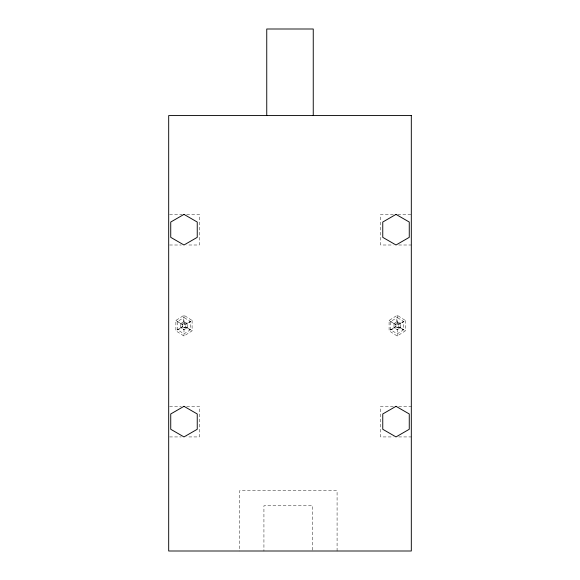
<?xml version="1.0" encoding="UTF-8"?>
<svg xmlns="http://www.w3.org/2000/svg" width="580" height="580" viewBox="0 0 580 580"><rect width="100%" height="100%" fill="white"/><g stroke="black" fill="none" stroke-linecap="round" stroke-linejoin="round"><path stroke-width="0.43" stroke-dasharray="2.9 2.17" d="M192.103 320.464L192.103 330.846L183.99 336.037L175.878 330.846L175.878 320.464L183.99 315.274L192.103 320.464L187.195 323.611L187.195 327.707L183.99 329.759L182.722 326.518L182.722 324.8L183.99 317.456L190.457 321.559L190.457 329.759L183.99 333.863L177.524 329.759L177.524 321.559L183.99 317.456M405.326 320.464L405.326 330.846L397.213 336.037L389.093 330.846L389.093 320.464L397.213 315.274L405.326 320.464L400.417 323.611L400.417 327.707L397.213 329.759L395.944 326.518L395.944 324.8L397.213 317.456L403.673 321.559L403.673 329.759L397.213 333.863L390.746 329.759L390.746 321.559L397.213 317.456M175.878 320.464L182.722 324.8L190.457 321.559L185.259 324.8L185.259 326.518L183.99 327.381L177.524 329.759L182.722 326.518L190.457 329.759L185.259 326.518L192.103 330.846M389.093 320.464L395.944 324.8L403.673 321.559L398.474 324.8L398.474 326.518L397.213 327.381L390.746 329.759L395.944 326.518L403.673 329.759L398.474 326.518L405.326 330.846M180.786 323.611L183.99 321.559L187.195 323.611L185.259 324.8L183.99 323.937L180.786 323.611L180.786 327.707L175.878 330.846M394.009 323.611L397.213 321.559L400.417 323.611L398.474 324.8L397.213 323.937L394.009 323.611L394.009 327.707L389.093 330.846M182.722 326.518L180.786 327.707L183.99 329.759M395.944 326.518L394.009 327.707L397.213 329.759M169.585 214.39L182.192 214.39M186.695 214.39L199.295 214.39L199.295 244.999L186.695 244.999M393.305 214.39L380.705 214.39L380.705 244.999L393.305 244.999M397.808 214.39L411.314 214.39M169.585 244.999L181.293 244.999M398.707 244.999L411.314 244.999M169.585 406.319L181.293 406.319M186.695 406.319L199.295 406.319L199.295 436.928L186.695 436.928M393.305 406.319L380.705 406.319L380.705 436.928L393.305 436.928M398.707 406.319L411.314 406.319M169.585 436.928L181.293 436.928M398.707 436.928L411.314 436.928M400.417 327.707L397.213 327.381L397.213 336.037M187.195 327.707L183.99 327.381L183.99 336.037M390.746 321.559L395.944 324.8M177.524 321.559L182.722 324.8M397.213 321.559L398.474 324.8M183.99 321.559L185.259 324.8M397.213 315.274L397.213 323.937M337.082 551L337.082 490.716L239.54 490.716L239.54 551M312.692 550.094L312.692 505.789L263.929 505.789L263.929 551M183.99 315.274L183.99 323.937"/><path stroke-width="0.87" d="M313.251 115.572L313.251 29L266.749 29L266.749 115.572M183.99 214.39L170.737 222.038L170.737 237.35L183.99 244.999L197.243 237.35L197.243 222.038L183.99 214.39M396.01 214.39L382.757 222.038L382.757 237.35L396.01 244.999L409.262 237.35L409.262 222.038L396.01 214.39M183.99 406.319L170.737 413.968L170.737 429.272L183.99 436.928L197.243 429.272L197.243 413.968L183.99 406.319M396.01 406.319L382.757 413.968L382.757 429.272L396.01 436.928L409.262 429.272L409.262 413.968L396.01 406.319M411.314 115.572L168.686 115.572L168.686 551L411.314 551L411.314 115.572"/></g></svg>
